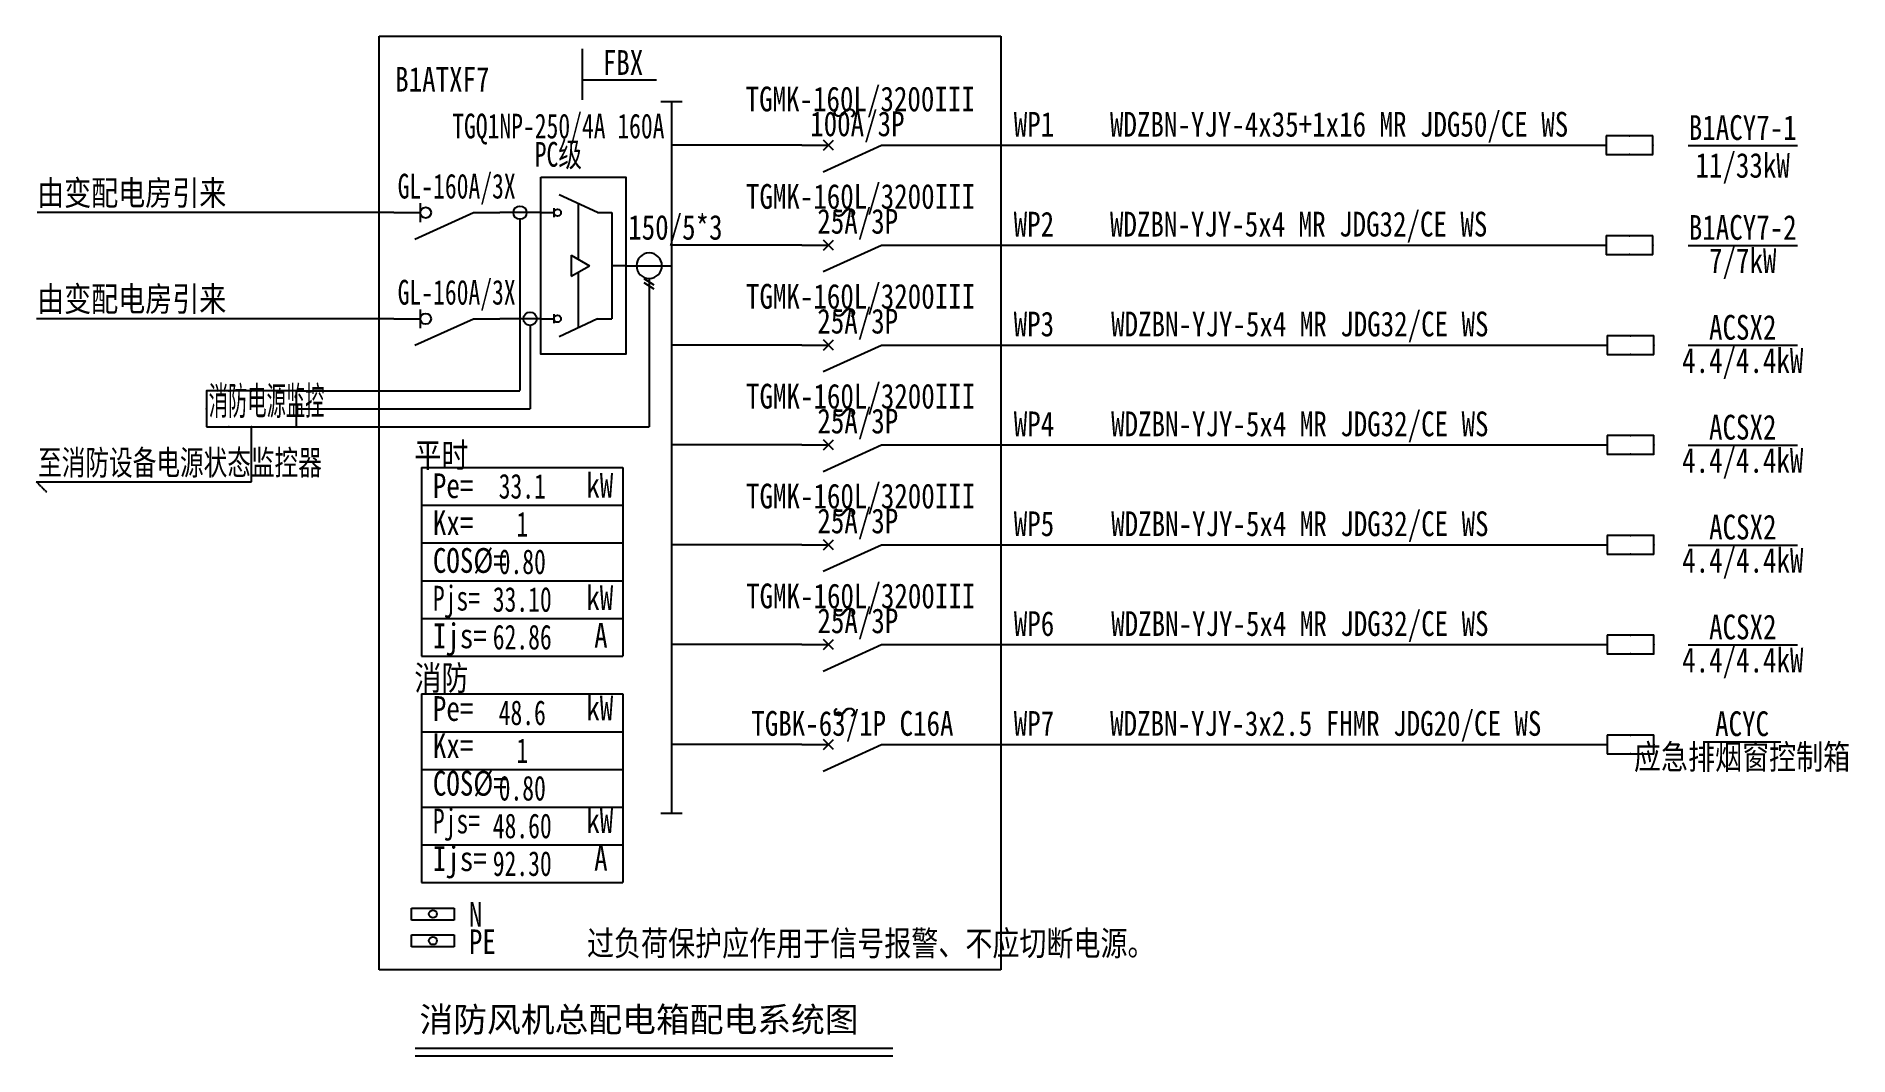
# Model space of a CAD drawing. Extents: x 172662 to 175224, y 198314 to 199755.
import ezdxf
from ezdxf.enums import TextEntityAlignment as Align

# ---------------------------------------------------------------- set-up
doc = ezdxf.new("R2010")
doc.units = 0
doc.header["$MEASUREMENT"] = 0
for name, pattern in [('__DASH', [0.35, 0.25, -0.1]), ('DASH', [0.35, 0.25, -0.1]), ('控制线', [1, 0.75, -0.1, 0.05, -0.1])]:
    doc.linetypes.add(name, pattern=pattern)
for name, color, linetype in [('EL-SYS', 3, 'Continuous'), ('EL-SYS-EQUIP', 3, 'Continuous'), ('EL-SYS-loop1', 3, 'Continuous'), ('EL-SYS-loop2', 6, '控制线'), ('EL-TEXT', 4, 'Continuous')]:
    doc.layers.add(name, color=color, linetype=linetype)
doc.styles.add('_TEL_DIM', font='xcsg.shx', dxfattribs={"width": 0.8, "height": 3.5, "bigfont": 'HZTXT.shx'})
doc.styles.add('CCDI-TOG-03', font='simhei.ttf')
doc.styles.add('DQ', font='', dxfattribs={"width": 0.7})
doc.styles.add('H2', font='', dxfattribs={"width": 0.7})
doc.styles.add('HZ1', font='', dxfattribs={"width": 0.7})
doc.styles.add('S2', font='', dxfattribs={"width": 0.7, "height": 2.5})
doc.styles.get('DQ').set_extended_font_data('SimSun')
doc.styles.get('H2').set_extended_font_data('SimSun')
doc.styles.get('HZ1').set_extended_font_data('SimSun')
doc.styles.get('S2').set_extended_font_data('SimSun')

# ---------------------------------------------------------------- blocks, each defined once
blk = doc.blocks.new('$equip_U$00000075(linying1)')
blk.add_lwpolyline([(-1.275, -0.51), (1.275, -0.51), (1.275, 0.51), (-1.275, 0.51)], close=True)
for p in [(-1.275, 0), (-0.638, 0.51), (0, 0.51), (1.275, 0), (-0.638, -0.51), (0, -0.51)]:
    blk.add_point(p)
at = {"color": 7, "style": 'S2', "width": 0.5}
blk.add_text('消防电源监控', height=0.8, dxfattribs=at).set_placement((-1.209, -0.409), align=Align.BOTTOM_LEFT)
at = {"color": 7, "style": '_TEL_DIM', "flags": 1}
for tag in ['A', 'REMARK']:
    blk.add_attdef(tag, text='', height=0.00002, dxfattribs=at).set_placement((0, 0), align=Align.MIDDLE_CENTER)

msp = doc.modelspace()

# ---------------------------------------------------------------- linework, layer by layer
for p, q in [((173774.2, 199563.8, 29.8), (173856.7, 199601.3, 29.8)), ((173774.6, 199594.2, 29.8), (173788.8, 199608.4, 29.8)), ((173788.8, 199594.2, 29.8), (173774.6, 199608.4, 29.8)), ((174946.8, 199614.5, 0), (174880.8, 199614.5, 0)), ((174880.8, 199614.5, 0), (174880.8, 199588.1, 0)), ((174946.8, 199588.1, 0), (174946.8, 199614.5, 0)), ((174880.8, 199588.1, 0), (174946.8, 199588.1, 0)), ((173774.6, 199453, 35.2), (173788.7, 199467.2, 35.2)), ((173788.7, 199453, 35.2), (173774.6, 199467.2, 35.2)), ((174946.7, 199473.3, 5.4), (174880.7, 199473.3, 5.4)), ((174880.7, 199473.3, 5.4), (174880.7, 199446.9, 5.4)), ((174946.7, 199446.9, 5.4), (174946.7, 199473.3, 5.4)), ((173774.2, 199422.6, 35.2), (173856.7, 199460.1, 35.2)), ((174880.7, 199446.9, 5.4), (174946.7, 199446.9, 5.4)), ((173774.2, 199281.4, 38.8), (173856.7, 199318.9, 38.8)), ((173774.6, 199311.8, 38.8), (173788.7, 199326, 38.8)), ((173788.7, 199311.8, 38.8), (173774.6, 199326, 38.8)), ((174948.2, 199332.1, 9), (174882.2, 199332.1, 9)), ((174882.2, 199332.1, 9), (174882.2, 199305.7, 9)), ((174948.2, 199305.7, 9), (174948.2, 199332.1, 9)), ((174882.2, 199305.7, 9), (174948.2, 199305.7, 9)), ((173774.6, 199170.6, 42.3), (173788.8, 199184.8, 42.3)), ((173788.8, 199170.6, 42.3), (173774.6, 199184.8, 42.3)), ((174948.3, 199190.9, 12.5), (174882.3, 199190.9, 12.5)), ((174882.3, 199190.9, 12.5), (174882.3, 199164.5, 12.5)), ((174948.3, 199164.5, 12.5), (174948.3, 199190.9, 12.5)), ((173774.2, 199140.2, 42.3), (173856.7, 199177.7, 42.3)), ((174882.3, 199164.5, 12.5), (174948.3, 199164.5, 12.5)), ((173774.3, 198999, 45.8), (173856.8, 199036.5, 45.8)), ((173774.7, 199029.4, 45.8), (173788.8, 199043.6, 45.8)), ((173788.8, 199029.4, 45.8), (173774.7, 199043.6, 45.8)), ((174948.3, 199049.7, 16), (174882.3, 199049.7, 16)), ((174882.3, 199049.7, 16), (174882.3, 199023.3, 16)), ((174948.3, 199023.3, 16), (174948.3, 199049.7, 16)), ((174882.3, 199023.3, 16), (174948.3, 199023.3, 16)), ((173774.8, 198888.3, 49.4), (173788.9, 198902.4, 49.4)), ((173788.9, 198888.3, 49.4), (173774.8, 198902.4, 49.4)), ((174948.4, 198908.5, 19.6), (174882.4, 198908.5, 19.6)), ((174882.4, 198908.5, 19.6), (174882.4, 198882.1, 19.6)), ((174948.4, 198882.1, 19.6), (174948.4, 198908.5, 19.6)), ((173774.3, 198857.8, 49.4), (173856.8, 198895.3, 49.4)), ((174882.4, 198882.1, 19.6), (174948.4, 198882.1, 19.6)), ((173774.3, 198716.6, 19.6), (173856.8, 198754.1, 19.6)), ((173774.7, 198747.1, 19.6), (173788.9, 198761.2, 19.6)), ((173788.9, 198747.1, 19.6), (173774.7, 198761.2, 19.6)), ((174948.4, 198767.3, 4.7), (174882.4, 198767.3, 4.7)), ((174882.4, 198767.3, 4.7), (174882.4, 198740.9, 4.7)), ((174948.4, 198740.9, 4.7), (174948.4, 198767.3, 4.7)), ((174882.4, 198740.9, 4.7), (174948.4, 198740.9, 4.7))]:
    msp.add_line(p, q)
for points, elevation in [([(173744.2, 199601.3), (173781.7, 199601.3)], 29.8), ([(173856.7, 199601.3), (173894.2, 199601.3)], 29.8), ([(173744.2, 199460.1), (173781.7, 199460.1)], 35.2), ([(173856.7, 199460.1), (173894.2, 199460.1)], 35.2), ([(173744.2, 199318.9), (173781.7, 199318.9)], 38.8), ([(173856.7, 199318.9), (173894.2, 199318.9)], 38.8), ([(173744.2, 199177.7), (173781.7, 199177.7)], 42.3), ([(173856.7, 199177.7), (173894.2, 199177.7)], 42.3), ([(173744.3, 199036.5), (173781.8, 199036.5)], 45.8), ([(173856.8, 199036.5), (173894.3, 199036.5)], 45.8), ([(173744.3, 198895.3), (173781.8, 198895.3)], 49.4), ([(173856.8, 198895.3), (173894.3, 198895.3)], 49.4), ([(173744.3, 198754.1), (173781.8, 198754.1)], 19.6), ([(173856.8, 198754.1), (173894.3, 198754.1)], 19.6)]:
    msp.add_lwpolyline(points, dxfattribs=dict(elevation=elevation))
at = {"const_width": 1.76}
for points, elevation in [([(174880.8, 199614.5), (174880.8, 199588.1), (174946.8, 199588.1), (174946.8, 199614.5), (174880.8, 199614.5), (174880.8, 199588.1)], 0), ([(174880.7, 199473.3), (174880.7, 199446.9), (174946.7, 199446.9), (174946.7, 199473.3), (174880.7, 199473.3), (174880.7, 199446.9)], 5.4), ([(174882.2, 199332.1), (174882.2, 199305.7), (174948.2, 199305.7), (174948.2, 199332.1), (174882.2, 199332.1), (174882.2, 199305.7)], 9), ([(174882.3, 199190.9), (174882.3, 199164.5), (174948.3, 199164.5), (174948.3, 199190.9), (174882.3, 199190.9), (174882.3, 199164.5)], 12.5), ([(174882.3, 199049.7), (174882.3, 199023.3), (174948.3, 199023.3), (174948.3, 199049.7), (174882.3, 199049.7), (174882.3, 199023.3)], 16), ([(174882.4, 198908.5), (174882.4, 198882.1), (174948.4, 198882.1), (174948.4, 198908.5), (174882.4, 198908.5), (174882.4, 198882.1)], 19.6), ([(174882.4, 198767.3), (174882.4, 198740.9), (174948.4, 198740.9), (174948.4, 198767.3), (174882.4, 198767.3), (174882.4, 198740.9)], 4.7)]:
    msp.add_lwpolyline(points, dxfattribs=dict(at, elevation=elevation))
for p in [(174880.8, 199601.3, 0), (174913.8, 199614.5, 0), (174946.8, 199601.3, 0), (174913.8, 199588.1, 0), (174913.7, 199473.3, 5.4), (174880.7, 199460.1, 5.4), (174913.7, 199446.9, 5.4), (174946.7, 199460.1, 5.4), (174882.2, 199318.9, 9), (174915.2, 199332.1, 9), (174948.2, 199318.9, 9), (174915.2, 199305.7, 9), (174915.3, 199190.9, 12.5), (174882.3, 199177.7, 12.5), (174915.3, 199164.5, 12.5), (174948.3, 199177.7, 12.5), (174882.3, 199036.5, 16), (174915.3, 199049.7, 16), (174948.3, 199036.5, 16), (174915.3, 199023.3, 16), (174915.4, 198908.5, 19.6), (174882.4, 198895.3, 19.6), (174915.4, 198882.1, 19.6), (174948.4, 198895.3, 19.6), (174882.4, 198754.1, 4.7), (174915.4, 198767.3, 4.7), (174948.4, 198754.1, 4.7), (174915.4, 198740.9, 4.7)]:
    msp.add_point(p)
at = {"layer": 'EL-SYS'}
for p, q in [((173545, 199663.2, 14.9), (173575, 199663.2, 14.9)), ((173560, 199663.2, 14.9), (173560, 198657, 14.9)), ((173744.1, 199601.3, 14.9), (173560, 199601.3, 14.9)), ((173894.2, 199601.3, 14.9), (174880.8, 199601.3, 0)), ((173204.9, 199519.3, -12.1), (173204.9, 199492.7, -12.1)), ((173197.4, 199468.5, -12.1), (173279.9, 199506, -12.1)), ((173744.2, 199460.1, 20.3), (173560.1, 199460.1, 20.3)), ((173894.2, 199460.1, 20.3), (174880.7, 199460.1, 5.4)), ((173495.4, 199431, 0.2), (173560, 199431, 14.9)), ((173204.9, 199369.3, -12.1), (173204.9, 199342.7, -12.1)), ((173197.4, 199318.5, -12.1), (173279.9, 199356, -12.1)), ((173744.2, 199318.9, 23.9), (173560.1, 199318.9, 23.9)), ((173894.2, 199318.9, 23.9), (174882.2, 199318.9, 9)), ((173744.2, 199177.7, 27.4), (173560.2, 199177.7, 27.4)), ((173894.2, 199177.7, 27.4), (174882.3, 199177.7, 12.5)), ((173744.3, 199036.5, 30.9), (173560.2, 199036.5, 30.9)), ((173894.3, 199036.5, 30.9), (174882.3, 199036.5, 16)), ((173744.3, 198895.3, 34.5), (173560.3, 198895.3, 34.5)), ((173894.3, 198895.3, 34.5), (174882.4, 198895.3, 19.6)), ((173744.3, 198754.1, 19.6), (173560.2, 198754.1, 19.6)), ((173894.3, 198754.1, 19.6), (174882.4, 198754.1, 4.7)), ((173545, 198657, 14.9), (173575, 198657, 14.9)), ((173192.7, 198505.8), (173192.7, 198522.8)), ((173192.7, 198522.8), (173252.7, 198522.8)), ((173252.7, 198522.8), (173252.7, 198505.8)), ((173252.7, 198505.8), (173192.7, 198505.8)), ((173192.7, 198468), (173192.7, 198485)), ((173192.7, 198485), (173252.7, 198485)), ((173252.7, 198468), (173192.7, 198468)), ((173252.7, 198485), (173252.7, 198468))]:
    msp.add_line(p, q, dxfattribs=at)
at = {"layer": 'EL-SYS', "elevation": -12.1}
for points in [[(173167.4, 199506), (173204.9, 199506)], [(173279.9, 199506), (173317.4, 199506)], [(173167.4, 199356), (173204.9, 199356)], [(173279.9, 199356), (173317.4, 199356)]]:
    msp.add_lwpolyline(points, dxfattribs=at)
at = {"layer": 'EL-SYS'}
for centre, radius in [((173212.5, 199506, -12.1), 7.55), ((173212.5, 199356, -12.1), 7.55), ((173222.7, 198514.5), 5.58), ((173222.7, 198476.7), 5.58)]:
    msp.add_circle(centre, radius, dxfattribs=at)
at = {"layer": 'EL-SYS-EQUIP'}
for p, q in [((173455.4, 199506, 18.4), (173401, 199531.4, 18.4)), ((173375.4, 199506, 18.4), (173393.7, 199506, 18.4)), ((173393.7, 199512.4, 18.4), (173393.7, 199499.6, 18.4)), ((173455.4, 199506, 18.4), (173475.4, 199506, 18.4)), ((173475.4, 199506, 18.4), (173475.4, 199356, 18.4)), ((173495.4, 199431, 18.4), (173475.4, 199431, 18.4)), ((173393.7, 199362.4, 18.4), (173393.7, 199349.6, 18.4)), ((173375.4, 199356, 18.4), (173393.7, 199356, 18.4)), ((173455.4, 199356, 18.4), (173401, 199330.6, 18.4)), ((173455.4, 199356, 18.4), (173475.4, 199356, 18.4))]:
    msp.add_line(p, q, dxfattribs=at)
at = {"layer": 'EL-SYS-EQUIP', "color": 1, "linetype": 'DASH'}
for p, q in [((173428.2, 199518.7, 18.4), (173428.2, 199440.2, 18.4)), ((173428.2, 199421.8, 18.4), (173428.2, 199343.3, 18.4))]:
    msp.add_line(p, q, dxfattribs=at)
at = {"layer": 'EL-SYS-EQUIP', "color": 1}
for p, q in [((173418.2, 199446, 18.4), (173444.2, 199431, 18.4)), ((173418.2, 199446, 18.4), (173418.2, 199416, 18.4)), ((173418.2, 199416, 18.4), (173444.2, 199431, 18.4))]:
    msp.add_line(p, q, dxfattribs=at)
at = {"layer": 'EL-SYS-EQUIP', "elevation": 18.4}
msp.add_lwpolyline([(173375.4, 199556), (173495.4, 199556), (173495.4, 199306), (173375.4, 199306)], close=True, dxfattribs=at)
at = {"layer": 'EL-SYS-EQUIP', "color": 3, "elevation": 18.4}
msp.add_lwpolyline([(173546.4, 199431, 1), (173510.4, 199431, 1), (173546.4, 199431)], format="xyb", close=True, dxfattribs=at)
for points in [[(173535.6, 199403.4), (173521.2, 199412.4)], [(173528.4, 199413), (173528.4, 199398.6)], [(173535.6, 199397.7), (173521.2, 199406.7)]]:
    msp.add_lwpolyline(points, dxfattribs=at)
at = {"layer": 'EL-SYS-EQUIP', "color": 3}
for centre in [(173345.8, 199506, -12.1), (173360, 199356, -12.1)]:
    msp.add_circle(centre, 9.37, dxfattribs=at)
at = {"layer": 'EL-SYS-EQUIP'}
for centre in [(173398.7, 199506, 18.4), (173398.7, 199356, 18.4)]:
    msp.add_circle(centre, 5.02, dxfattribs=at)
at = {"layer": 'EL-SYS-loop1'}
for p, q in [((173167.4, 199506, -12.1), (172663.4, 199506, -12.1)), ((173375.4, 199506, -12.1), (173317.4, 199506, -12.1)), ((173167.4, 199356), (172662.4, 199356)), ((173375.4, 199356, -12.1), (173317.4, 199356, -12.1))]:
    msp.add_line(p, q, dxfattribs=at)
at = {"layer": 'EL-SYS-loop2', "linetype": '控制线'}
for p, q in [((173345.8, 199496.6, -12.1), (173345.8, 199254.1, -12.1)), ((173528.4, 199398.6, 18.4), (173528.4, 199203.1, -12.1)), ((173360, 199346.6, -12.1), (173360, 199228.6, -12.1)), ((173030, 199254.1, -12.1), (173345.8, 199254.1, -12.1)), ((173030, 199228.6, -12.1), (173360, 199228.6, -12.1)), ((172966.3, 199125.6, -12.1), (172966.3, 199203.1, -12.1)), ((173030, 199203.1, -12.1), (173528.4, 199203.1, -12.1)), ((172662.2, 199125.6, -12.1), (172677.1, 199110.7, -12.1)), ((172662.2, 199125.6, -12.1), (172966.3, 199125.6, -12.1))]:
    msp.add_line(p, q, dxfattribs=at)
at = {"layer": 'EL-TEXT', "color": 0, "linetype": '__DASH'}
for p, q in [((173146.8, 199755.4), (174025.3, 199755.4)), ((173146.8, 198435.6), (173146.8, 199755.4)), ((174025.3, 199755.4), (174025.3, 198435.6)), ((174025.3, 198435.6), (173146.8, 198435.6))]:
    msp.add_line(p, q, dxfattribs=at)
at = {"layer": 'EL-TEXT'}
for p, q in [((173433.6, 199737.6), (173433.6, 199665.6)), ((173433.6, 199693.6), (173538.5, 199693.6)), ((174996.5, 199318.5, 9), (175151.1, 199318.5, 9)), ((174996.5, 199177.3, 12.5), (175151.1, 199177.3, 12.5)), ((174996.6, 199036.1, 16), (175151.2, 199036.1, 16)), ((174996.6, 198895, 19.6), (175151.2, 198895, 19.6)), ((175020.1, 198758.1, 4.4), (175127.7, 198758.1, 4.4)), ((173197.5, 198324.8, 14.9), (173872.6, 198324.8, 14.9)), ((173197.5, 198314), (173872.6, 198314))]:
    msp.add_line(p, q, dxfattribs=at)
at = {"layer": 'EL-TEXT', "color": 6}
for p, q in [((174996.5, 199600.9, 0), (175151.1, 199600.9, 0)), ((174996.5, 199459.7, 5.4), (175151.1, 199459.7, 5.4))]:
    msp.add_line(p, q, dxfattribs=at)
at = {"layer": 'EL-TEXT', "ltscale": 9998.693336}
for p, q in [((173206.8, 199145.8, 14.9), (173206.8, 198879.1, 14.9)), ((173206.8, 199145.8, 14.9), (173491.2, 199145.8, 14.9)), ((173491.2, 199145.8, 14.9), (173491.2, 198879.1, 14.9)), ((173206.8, 199092.3, 14.9), (173491.2, 199092.3, 14.9)), ((173206.8, 199039, 14.9), (173491.2, 199039, 14.9)), ((173206.8, 198985.7, 14.9), (173491.2, 198985.7, 14.9)), ((173206.8, 198932.4, 14.9), (173491.2, 198932.4, 14.9)), ((173206.8, 198879.1, 14.9), (173491.2, 198879.1, 14.9)), ((173206.8, 198825.6, 14.9), (173206.8, 198558.9, 14.9)), ((173206.8, 198825.6, 14.9), (173491.2, 198825.6, 14.9)), ((173491.2, 198825.6, 14.9), (173491.2, 198558.9, 14.9)), ((173206.8, 198772.1, 14.9), (173491.2, 198772.1, 14.9)), ((173206.8, 198718.8, 14.9), (173491.2, 198718.8, 14.9)), ((173206.8, 198665.5, 14.9), (173491.2, 198665.5, 14.9)), ((173206.8, 198612.2, 14.9), (173491.2, 198612.2, 14.9)), ((173206.8, 198558.9, 14.9), (173491.2, 198558.9, 14.9))]:
    msp.add_line(p, q, dxfattribs=at)

# ---------------------------------------------------------------- block references
at = {"layer": 'EL-SYS-EQUIP', "xscale": 50.00000000000001, "yscale": 50.00000000000001, "zscale": 50.00000000000001, "rotation": 2.166884314568676e-07}
msp.add_blockref('$equip_U$00000075(linying1)', (172966.3, 199228.6, -12.1), dxfattribs=at)

# ---------------------------------------------------------------- texts
at = {"style": 'S2'}
for s, width, p in [('Pe=', 0.8, (173222.7, 199102.5, 14.9)), ('kW', 0.8, (173439.5, 199103.1, 14.9)), ('Kx=', 0.8, (173222.7, 199050.1, 14.9)), ('COS%%C=', 0.8, (173222.7, 198996.8, 14.9)), ('Pjs=', 0.7, (173222.7, 198943.5, 14.9)), ('kW', 0.8, (173439.5, 198944.1, 14.9)), ('Ijs=', 0.8, (173222.7, 198890.2, 14.9)), ('A', 0.8, (173450.6, 198890.8, 14.9)), ('kW', 0.8, (173439.5, 198788.1, 14.9)), ('Pe=', 0.8, (173222.7, 198787.5, 14.9)), ('Kx=', 0.8, (173222.7, 198735.1, 14.9)), ('COS%%C=', 0.8, (173222.7, 198681.8, 14.9)), ('Pjs=', 0.7, (173222.7, 198628.5, 14.9)), ('kW', 0.8, (173439.5, 198629.1, 14.9)), ('Ijs=', 0.8, (173222.7, 198575.2, 14.9)), ('A', 0.8, (173450.6, 198575.8, 14.9))]:
    msp.add_text(s, height=35, dxfattribs=dict(at, width=width)).set_placement(p)
at = {"width": 0.8, "flags": 9}
for p in [(173819.2, 199638.8, 29.8), (173819.2, 199497.6, 35.2), (173819.2, 199356.4, 38.8), (173819.2, 199215.2, 42.3), (173819.3, 199074, 45.8), (173819.3, 198932.8, 49.4), (173819.3, 198791.6, 19.6)]:
    msp.add_attdef('S', p, '', height=30, rotation=90, dxfattribs=at)
at = {"layer": 'EL-TEXT'}
for s, style, width, p in [('FBX', 'HZ1', 0.8, (173462.8, 199700.8, 14.9)), ('B1ATXF7', 'HZ1', 0.8, (173169.4, 199677.1, 14.9)), ('WP1', 'HZ1', 0.8, (174043.6, 199613.5, 29.8)), ('WDZBN-YJY-4x35+1x16 MR JDG50/CE WS', 'HZ1', 0.8, (174179.6, 199613.5, 29.8)), ('WP2', 'HZ1', 0.8, (174043.5, 199472.3, 35.3)), ('WDZBN-YJY-5x4 MR JDG32/CE WS', 'HZ1', 0.8, (174179.6, 199472.3, 35.2)), ('WP3', 'HZ1', 0.8, (174043.5, 199331.1, 38.8)), ('WDZBN-YJY-5x4 MR JDG32/CE WS', 'HZ1', 0.8, (174181.2, 199331.1, 38.8)), ('WP4', 'HZ1', 0.8, (174043.6, 199189.9, 42.3)), ('WDZBN-YJY-5x4 MR JDG32/CE WS', 'HZ1', 0.8, (174181.2, 199189.9, 42.3)), ('至消防设备电源状态监控器', 'S2', 0.7, (172664.8, 199135.2, -12.1)), ('WP5', 'HZ1', 0.8, (174043.6, 199048.7, 45.8)), ('WDZBN-YJY-5x4 MR JDG32/CE WS', 'HZ1', 0.8, (174181.3, 199048.7, 45.8)), ('WP6', 'HZ1', 0.8, (174043.7, 198907.6, 49.4)), ('WDZBN-YJY-5x4 MR JDG32/CE WS', 'HZ1', 0.8, (174181.3, 198907.6, 49.4)), ('WP7', 'HZ1', 0.8, (174043.6, 198766.4, 33.2)), ('WDZBN-YJY-3x2.5 FHMR JDG20/CE WS', 'HZ1', 0.8, (174179.8, 198766.4, 34.5)), ('N', 'DQ', 0.8, (173273.6, 198496.4)), ('PE', 'DQ', 0.8, (173273.6, 198457.7)), ('过负荷保护应作用于信号报警、不应切断电源。', 'S2', 0.8, (173440.5, 198455.6, -27))]:
    msp.add_text(s, height=35, dxfattribs=dict(at, style=style, width=width)).set_placement(p)
for s, style, width, p in [('TGMK-160L/3200III', 'S2', 0.8, (173826.6, 199649.3, 29.8)), ('TGQ1NP-250/4A 160A', 'S2', 0.7, (173400, 199611, -12.1)), ('100A/3P', 'S2', 0.8, (173822.6, 199614.1, 29.8)), ('PC级', 'S2', 0.7, (173400, 199571, -12.1)), ('11/33kW', 'HZ1', 0.8, (175073.7, 199555.4, 14.9)), ('GL-160A/3X', 'S2', 0.7, (173256.3, 199526, -12.1)), ('TGMK-160L/3200III', 'S2', 0.8, (173827, 199511.5, 5.5)), ('25A/3P', 'S2', 0.8, (173823.1, 199476.3, 5.5)), ('GL-160A/3X', 'S2', 0.7, (173256.3, 199376, -12.1)), ('TGMK-160L/3200III', 'S2', 0.8, (173827.1, 199370.3, 9)), ('25A/3P', 'S2', 0.8, (173823.1, 199335.1, 9)), ('ACSX2', 'HZ1', 0.8, (175073.8, 199326.4, 23.9)), ('4.4/4.4kW', 'HZ1', 0.8, (175073.8, 199279.5, 23.9)), ('TGMK-160L/3200III', 'S2', 0.8, (173827.2, 199229.1, 12.5)), ('25A/3P', 'S2', 0.8, (173823.2, 199193.9, 12.5)), ('ACSX2', 'HZ1', 0.8, (175073.8, 199185.2, 27.4)), ('平时', 'HZ1', 0.8, (173234.7, 199145.8, 14.9)), ('4.4/4.4kW', 'HZ1', 0.8, (175073.8, 199138.3, 27.4)), ('TGMK-160L/3200III', 'S2', 0.8, (173827.2, 199087.9, 16.1)), ('25A/3P', 'S2', 0.8, (173823.2, 199052.7, 16.1)), ('ACSX2', 'HZ1', 0.8, (175073.9, 199044, 30.9)), ('4.4/4.4kW', 'HZ1', 0.8, (175073.9, 198997.1, 30.9)), ('TGMK-160L/3200III', 'S2', 0.8, (173827.3, 198946.7, 19.6)), ('25A/3P', 'S2', 0.8, (173823.3, 198911.5, 19.6)), ('ACSX2', 'HZ1', 0.8, (175073.9, 198902.8, 34.5)), ('4.4/4.4kW', 'HZ1', 0.8, (175073.9, 198856, 34.5)), ('消防', 'HZ1', 0.8, (173234.7, 198830.7, 14.9)), ('TGBK-63/1P C16A', 'HZ1', 0.8, (173815.6, 198766.4, 34.5)), ('ACYC', 'HZ1', 0.8, (175072.9, 198766, 19.4)), ('应急排烟窗控制箱', 'HZ1', 0.8, (175072.9, 198719.1, 19.4))]:
    msp.add_text(s, height=35, dxfattribs=dict(at, style=style, width=width)).set_placement(p, align=Align.CENTER)
at = {"layer": 'EL-TEXT', "color": 6, "style": 'HZ1', "width": 0.8}
for s, p in [('B1ACY7-1', (175073.8, 199608.8, 14.9)), ('B1ACY7-2', (175073.8, 199467.6, 20.4)), ('7/7kW', (175073.8, 199420.7, 20.3))]:
    msp.add_text(s, height=35, dxfattribs=at).set_placement(p, align=Align.CENTER)
at = {"layer": 'EL-TEXT', "style": 'H2', "width": 0.8}
for p in [(172663.4, 199506, -12.1), (172663.4, 199356, -12.1)]:
    msp.add_text('由变配电房引来', height=35, dxfattribs=at).set_placement(p, align=Align.BOTTOM_LEFT)
at = {"layer": 'EL-TEXT', "style": 'S2', "width": 0.8}
msp.add_text('150/5*3', height=35, dxfattribs=at).set_placement((173565.4, 199485.3, -10.8), align=Align.MIDDLE_CENTER)
at = {"layer": 'EL-TEXT', "style": 'CCDI-TOG-03'}
msp.add_text('消防风机总配电箱配电系统图', height=35, dxfattribs=at).set_placement((173203.7, 198347.8, 14.9))
at = {"layer": 'EL-TEXT', "ltscale": 9998.693336, "char_height": 35, "width": 284.42, "attachment_point": 5, "style": 'S2'}
for s, insert in [('33.1', (173349, 199119, 14.9)), ('1', (173349, 199065.6, 14.9)), ('0.80', (173349, 199012.3, 14.9)), ('33.10', (173349, 198959, 14.9)), ('62.86', (173349, 198905.7, 14.9)), ('48.6', (173349, 198798.8, 14.9)), ('1', (173349, 198745.4, 14.9)), ('0.80', (173349, 198692.1, 14.9)), ('48.60', (173349, 198638.8, 14.9)), ('92.30', (173349, 198585.5, 14.9))]:
    msp.add_mtext(s, dxfattribs=dict(at, insert=insert))

doc.saveas('drawing.dxf')
